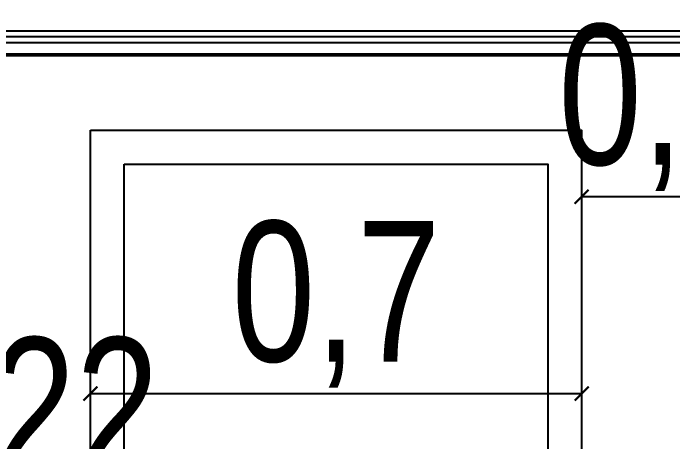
# Model space of a CAD drawing. Header units: inches. Extents: x -279 to 561, y -345 to 342.
# Drawn here: x -225.356 to -224.416, y 59.228 to 59.838 of the extents above; entities that cross this region are included whole.
import ezdxf
from ezdxf import colors
from ezdxf.entities.mleader import LeaderData, LeaderLine
from ezdxf.math import Vec2, Vec3

# ---------------------------------------------------------------- set-up
doc = ezdxf.new("R2010")
doc.units = ezdxf.units.IN
doc.header["$LTSCALE"] = 0.5
doc.header["$MEASUREMENT"] = 0
for name, color, linetype in [('TEXT', 3, 'Continuous'), ('WAL', 7, 'Continuous'), ('WATER', 50, 'Continuous')]:
    doc.layers.add(name, color=color, linetype=linetype)
doc.styles.add('ROM', font='AGENCYR.TTF', dxfattribs={"width": 0.8})
doc.styles.get("Standard").update_dxf_attribs({"font": 'arial.ttf'})
doc.dimstyles.new('Copy(9) of ISO-25', dxfattribs={"dimtxt": 0.2, "dimasz": 0.02, "dimexe": 0.05, "dimexo": 0.05, "dimgap": 0.02, "dimtad": 1, "dimtxsty": 'ROM', "dimblk": 'ARCHTICK', "dimcen": 0.03, "dimse1": 1, "dimse2": 1, "dimclrd": 248, "dimclrt": 248, "dimadec": 0, "dimazin": 0, "dimtfac": 1, "dimtmove": 0, "dimatfit": 3, "dimldrblk": 'DOT', "dimfxl": 1, "dimarcsym": 0})

# ---------------------------------------------------------------- blocks, each defined once
blk = doc.blocks.new('_ArchTick')
at = {"color": 0, "linetype": 'ByBlock', "const_width": 0.15}
blk.add_lwpolyline([(-0.5, -0.5), (0.5, 0.5)], dxfattribs=at)
blk = doc.blocks.new('*D579')
at = {"layer": 'Defpoints', "color": 0, "transparency": 16777216}
for p in [(-225.24631, 59.13094), (-225.46631, 58.94913), (-225.24631, 58.94913)]:
    blk.add_point(p, dxfattribs=at)
at = {"layer": 'WAL', "color": 248, "lineweight": -2, "transparency": 16777216}
blk.add_line((-225.46631, 59.13094), (-225.24631, 59.13094), dxfattribs=at)
at = {"layer": 'WAL', "color": 248, "lineweight": -2, "transparency": 16777216, "xscale": 0.02, "yscale": 0.02, "zscale": 0.02, "rotation": 180}
blk.add_blockref('_ArchTick', (-225.46631, 59.13094), dxfattribs=at)
at = {"layer": 'WAL', "color": 248, "lineweight": -2, "transparency": 16777216, "xscale": 0.02, "yscale": 0.02, "zscale": 0.02}
blk.add_blockref('_ArchTick', (-225.24631, 59.13094), dxfattribs=at)
at = {"layer": 'WAL', "color": 248, "transparency": 16777216, "insert": (-225.35631, 59.25802), "char_height": 0.2, "attachment_point": 5, "style": 'ROM'}
blk.add_mtext('0,22', dxfattribs=at)
blk = doc.blocks.new('_DOT')
at = {"color": 0, "linetype": 'ByBlock'}
blk.add_line((-0.5, 0), (-1, 0), dxfattribs=at)
at = {"color": 0, "linetype": 'ByBlock', "const_width": 0.5}
blk.add_lwpolyline([(-0.25, 0, 1), (0.25, 0, 1)], format="xyb", close=True, dxfattribs=at)
blk = doc.blocks.new('*D581')
at = {"layer": 'Defpoints', "color": 0, "transparency": 16777216}
for p in [(-225.24631, 59.29677), (-224.54631, 59.29677), (-224.54631, 59.29677)]:
    blk.add_point(p, dxfattribs=at)
at = {"layer": 'WAL', "color": 248, "lineweight": -2, "transparency": 16777216}
blk.add_line((-225.24631, 59.29677), (-224.54631, 59.29677), dxfattribs=at)
at = {"layer": 'WAL', "color": 248, "lineweight": -2, "transparency": 16777216, "xscale": 0.02, "yscale": 0.02, "zscale": 0.02, "rotation": 180}
blk.add_blockref('_ArchTick', (-225.24631, 59.29677), dxfattribs=at)
at = {"layer": 'WAL', "color": 248, "lineweight": -2, "transparency": 16777216, "xscale": 0.02, "yscale": 0.02, "zscale": 0.02}
blk.add_blockref('_ArchTick', (-224.54631, 59.29677), dxfattribs=at)
at = {"layer": 'WAL', "color": 248, "transparency": 16777216, "insert": (-224.89631, 59.42385), "char_height": 0.2, "attachment_point": 5, "style": 'ROM'}
blk.add_mtext('0,7', dxfattribs=at)
blk = doc.blocks.new('*D598')
at = {"layer": 'Defpoints', "color": 0, "transparency": 16777216}
for p in [(-224.54631, 59.58114), (-224.19631, 59.58114), (-224.54631, 59.57701)]:
    blk.add_point(p, dxfattribs=at)
at = {"layer": 'WAL', "color": 248, "lineweight": -2, "transparency": 16777216}
blk.add_line((-224.19631, 59.57701), (-224.54631, 59.57701), dxfattribs=at)
at = {"layer": 'WAL', "color": 248, "lineweight": -2, "transparency": 16777216, "xscale": 0.02, "yscale": 0.02, "zscale": 0.02, "rotation": 180}
blk.add_blockref('_ArchTick', (-224.54631, 59.57701), dxfattribs=at)
at = {"layer": 'WAL', "color": 248, "lineweight": -2, "transparency": 16777216, "xscale": 0.02, "yscale": 0.02, "zscale": 0.02}
blk.add_blockref('_ArchTick', (-224.19631, 59.57701), dxfattribs=at)
at = {"layer": 'WAL', "color": 248, "transparency": 16777216, "insert": (-224.37131, 59.70408), "char_height": 0.2, "attachment_point": 5, "style": 'ROM'}
blk.add_mtext('0,35', dxfattribs=at)

msp = doc.modelspace()

# ---------------------------------------------------------------- linework, layer by layer
for points in [[(-225.24631, 59.67184), (-224.54631, 59.67184), (-224.54631, 57.57799), (-225.24631, 57.57799)], [(-225.198, 59.62353), (-224.59462, 59.62353), (-224.59462, 57.6263), (-225.198, 57.6263)]]:
    msp.add_lwpolyline(points, close=True)
at = {"layer": 'WATER', "color": 7}
for p, q in [((-215.86583, 59.81293), (-229.64805, 59.81293)), ((-215.84987, 59.80443), (-229.63273, 59.80523)), ((-216.20335, 59.7961), (-235.23476, 59.79611)), ((-215.83351, 59.78016), (-229.61572, 59.78016)), ((-229.60852, 59.77811), (-215.83177, 59.77811))]:
    msp.add_line(p, q, dxfattribs=at)

# ---------------------------------------------------------------- dimensions: what is measured, and where the dimension line sits
at = {"layer": 'WAL'}
dim = msp.add_linear_dim(base=(-224.54631, 59.57701), p1=(-224.19631, 59.58114), p2=(-224.54631, 59.58114), dimstyle='Copy(9) of ISO-25', dxfattribs=at)
dim.commit()
dim.dimension.update_dxf_attribs({"geometry": '*D598', "text_midpoint": (-224.37131, 59.70408)})
dim = msp.add_linear_dim(base=(-224.54631, 59.29677), p1=(-225.24631, 59.29677), p2=(-224.54631, 59.29677), angle=180, dimstyle='Copy(9) of ISO-25', dxfattribs=at)
dim.commit()
dim.dimension.update_dxf_attribs({"geometry": '*D581', "text_midpoint": (-224.89631, 59.42385)})
dim = msp.add_linear_dim(base=(-225.24631, 59.13094), p1=(-225.46631, 58.94913), p2=(-225.24631, 58.94913), angle=180, dimstyle='Copy(9) of ISO-25', dxfattribs=at)
dim.commit()
dim.dimension.update_dxf_attribs({"geometry": '*D579', "text_midpoint": (-225.35631, 59.13094), "dimtype": 160})

# ---------------------------------------------------------------- leaders
at = {"layer": 'TEXT', "color": 7, "lineweight": 15, "ltscale": 8e-05}
ml = msp.add_multileader_mtext('Standard', dxfattribs=at)
ml.set_content('{\\W0.8;MIRROR}', color=7)
ml.set_leader_properties()
ml.build(insert=Vec2(0, 0))
ml.multileader.update_dxf_attribs({"text_right_attachment_type": 6, "dogleg_length": 0.2, "arrow_head_size": 0.05})
ctx = ml.context
ctx.base_point, ctx.char_height, ctx.arrow_head_size, ctx.landing_gap_size, ctx.plane_origin = Vec3(-224.91462, 60.96904), 0.07, 0.05, 0.09, Vec3(-226.1487, 63.72668)
ctx.right_attachment, ctx.text_align_type = 6, 1
notes = []
notes.append((ctx, [(0, (1, 1, 0), (-224.14837, 60.92064), (-1, 0), 0.2758, [(0, [(-223.59196, 59.61285)], 0, [])])]))
ctx.mtext.insert, ctx.mtext.alignment, ctx.mtext.flow_direction = Vec3(-224.66939, 61.00464), 2, 5
for ctx, leaders in notes:
    for number, flags, end, landing, length, lines in leaders:
        leader = LeaderData()
        leader.index, (leader.has_last_leader_line, leader.has_dogleg_vector, leader.attachment_direction) = number, flags
        leader.last_leader_point, leader.dogleg_vector, leader.dogleg_length = Vec3(end), Vec3(landing), length
        for number, points, colour, breaks in lines:
            line = LeaderLine()
            line.index, line.vertices, line.color, line.breaks = number, Vec3.list(points), colors.encode_raw_color(colour), breaks
            leader.lines.append(line)
        ctx.leaders.append(leader)

doc.saveas('drawing.dxf')
